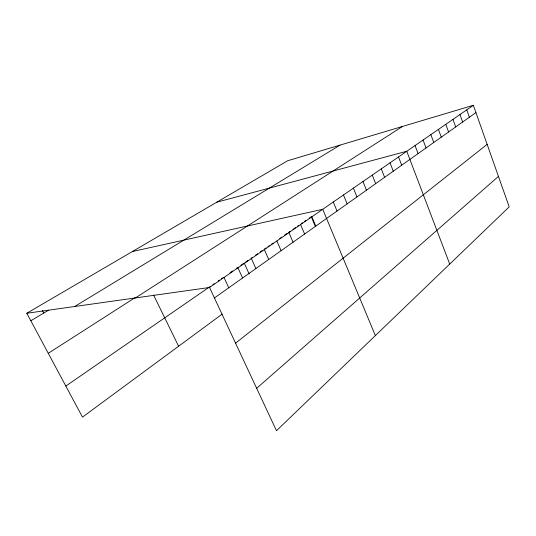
<?xml version="1.0" encoding="UTF-8"?>
<svg xmlns="http://www.w3.org/2000/svg" width="536" height="536" viewBox="0 0 536 536"><rect width="100%" height="100%" fill="white"/><g stroke="black" fill="none" stroke-linecap="round" stroke-linejoin="round"><path stroke-width="0.8" d="M256.657 388.292L498.453 176.404M235.565 343.174L487.15 144.365M222.232 314.062L82.49 417.129L26.8 313.265L287.678 160.746L473.355 105.291L509.2 206.856L276.489 430.71L209.522 287.477L26.8 313.265M214.42 297.956L475.935 112.6M65.834 386.061L210.219 286.459M212.886 284.623L214.212 283.705M218.185 280.965L219.505 280.053M221.448 278.713L222.748 277.815M229.984 272.824L232.731 270.935M236.155 268.563L238.172 267.176M240.858 265.327L243.538 263.471M245.562 262.077L248.269 260.215M250.975 258.345L252.329 257.414M255.632 255.129L257.615 253.763M260.262 251.94L262.205 250.6M264.148 249.26L266.084 247.92M268.027 246.58L269.293 245.709M271.189 244.396L273.092 243.089M279.678 238.54L281.708 237.147M284.382 235.297L287.028 233.475M289.011 232.101L290.338 231.19M292.931 229.401L295.524 227.612M297.467 226.272L298.733 225.401M301.272 223.646L302.545 222.775M304.448 221.462L305.815 220.517M309.232 218.159L311.282 216.738L315.309 226.293M209.522 287.477L473.355 105.291M48.273 353.304L135.065 297.641M135.394 297.936L402.502 126.449M74.712 306.498L340.079 145.095M30.82 320.763L48.642 310.163M216.758 202.213L406.777 151.259L449.711 264.08M132.359 251.552L322.746 209.288L375.368 335.596M42.317 310.377L43.751 313.071M153.638 295.128L178.595 346.243M224.008 277.474L228.765 287.792M237.957 267.839L242.574 278.003M244.208 263.009L249.153 273.956M251.391 258.56L255.88 268.57M264.349 249.615L268.717 259.478M276.851 240.979L281.099 250.701M288.924 232.644L293.058 242.225M300.582 224.597L304.609 234.038M311.851 216.812L315.771 226.125M333.291 202.005L337.023 211.063M343.502 194.957L347.14 203.888M353.392 188.129L356.942 196.94M362.979 181.51L366.45 190.206M372.272 175.091L375.662 183.674M381.284 168.867L384.6 177.342M390.034 162.823L393.277 171.192M398.529 156.961L401.698 165.222M415.038 145.558L418.073 153.611M423.058 140.017L426.033 147.976M430.857 134.637L433.765 142.496M438.428 129.404L441.282 137.162M445.798 124.319L448.592 131.983M452.967 119.367L455.707 126.938M459.948 114.55L462.628 122.034M466.742 109.853L469.368 117.257"/></g></svg>
